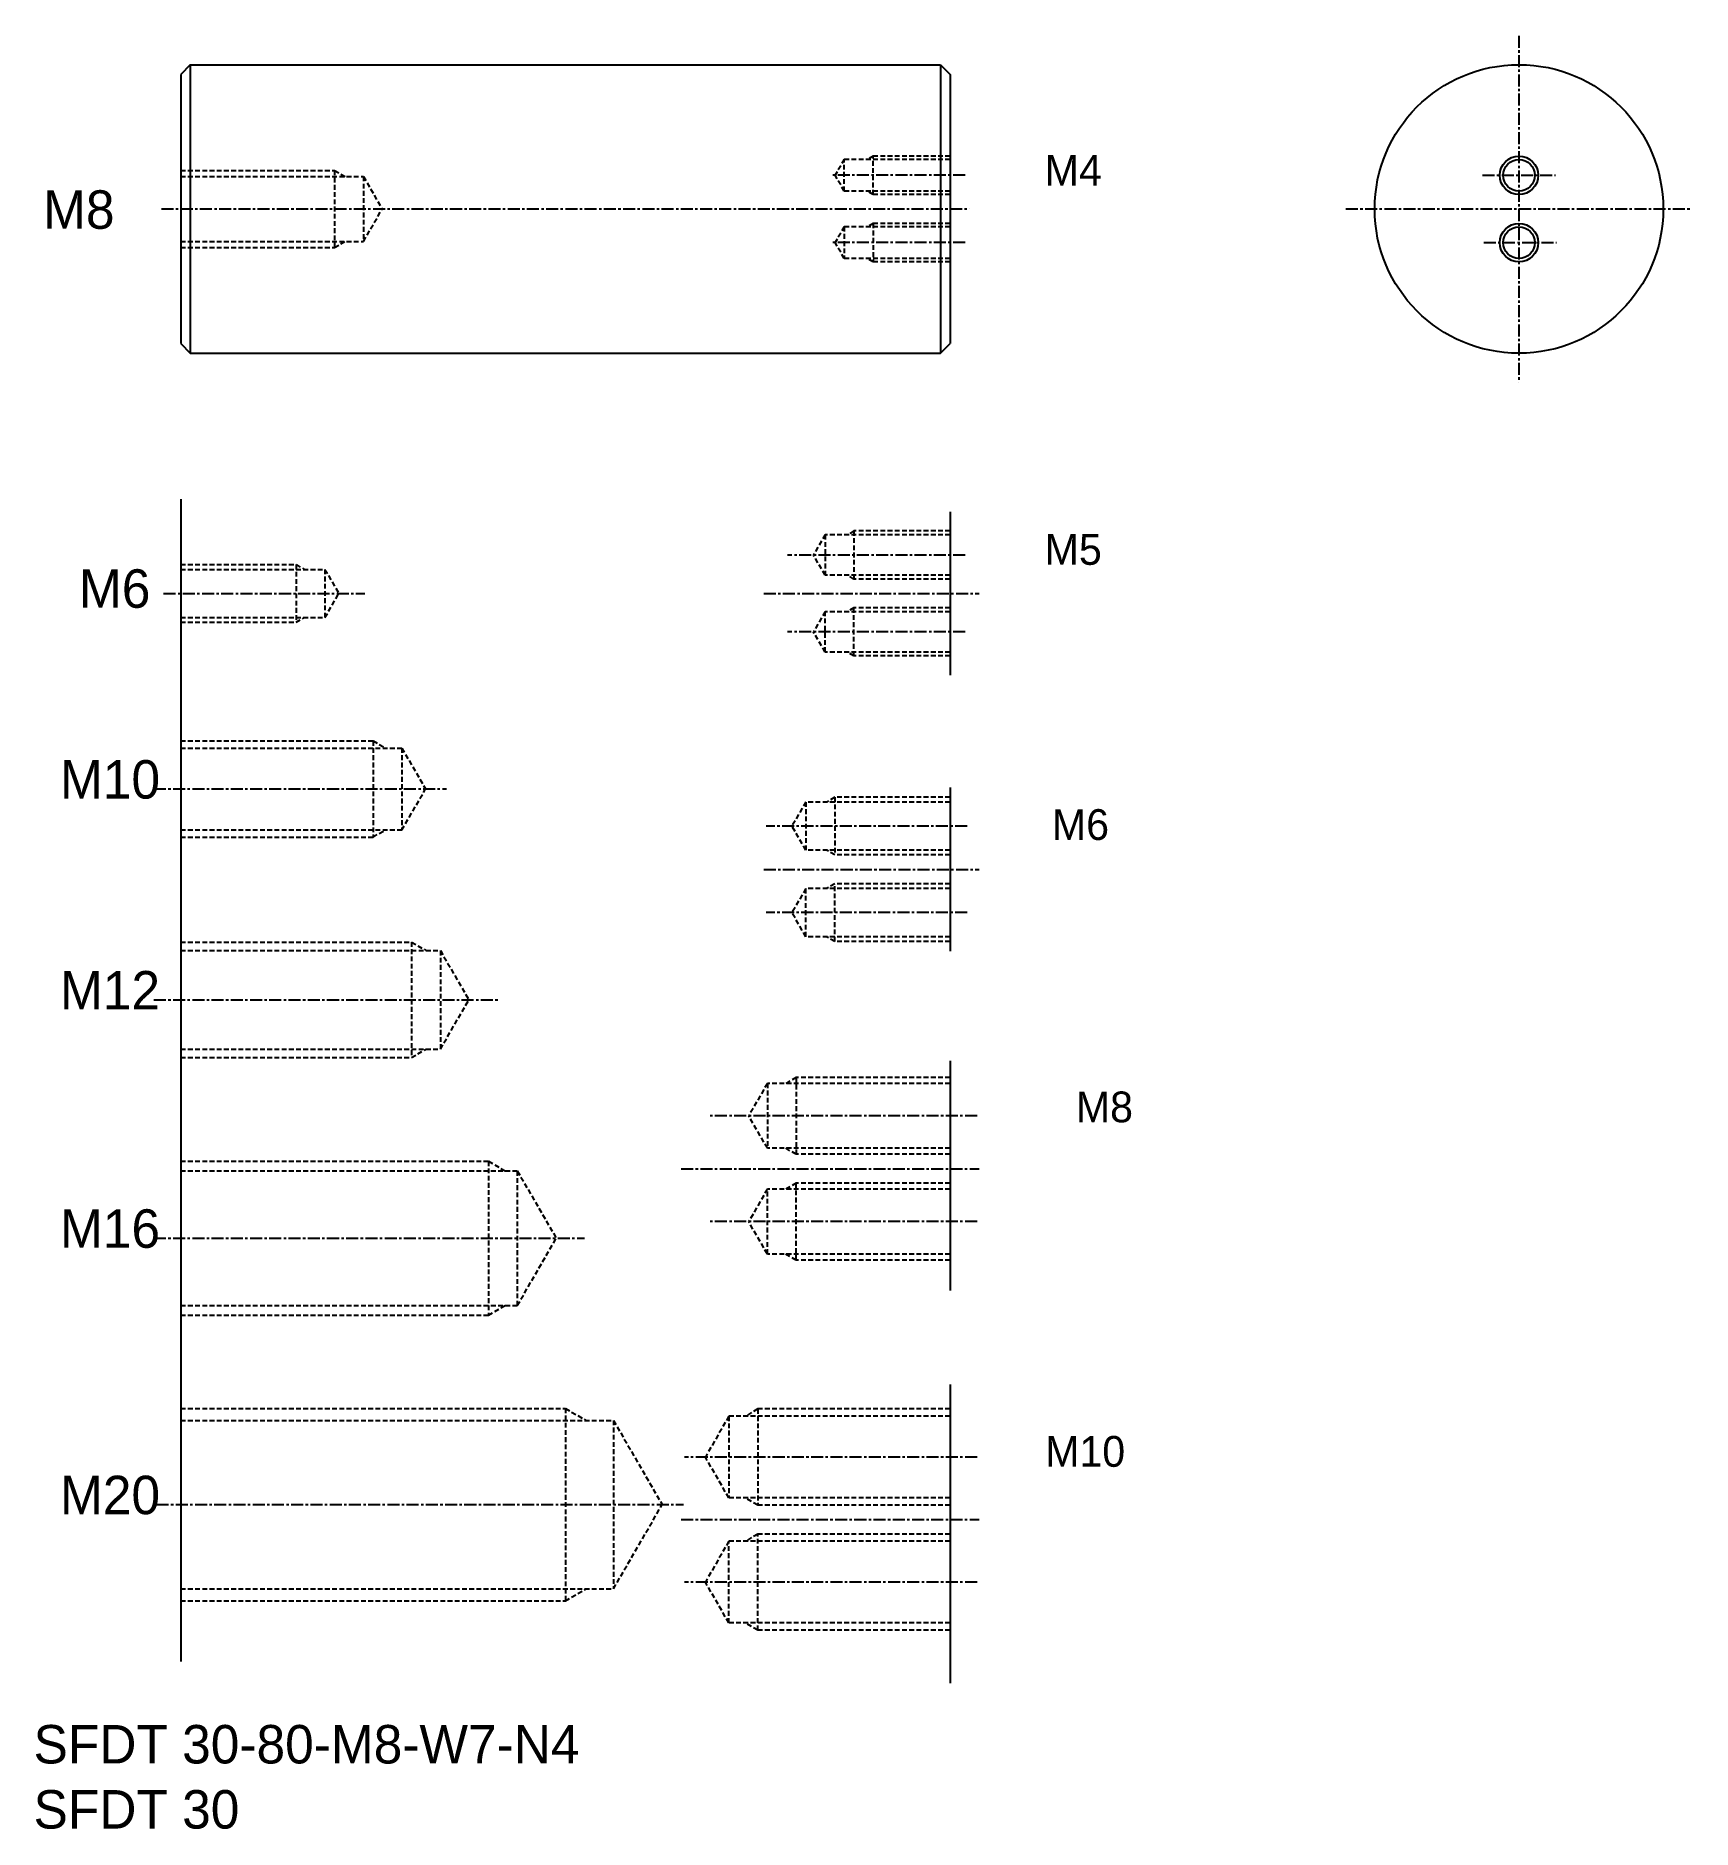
# Model space of a CAD drawing. Extents: x 69 to 241, y 78 to 264.
import ezdxf

# ---------------------------------------------------------------- set-up
doc = ezdxf.new("R2010")
doc.units = 0
doc.linetypes.add('CENTER', pattern=[2, 1.25, -0.25, 0.25, -0.25])
doc.linetypes.add('DASHED', pattern=[0.75, 0.5, -0.25])
doc.layers.get('0').update_dxf_attribs({"linetype": 'CONTINUOUS'})
doc.layers.add('CENTER', color=1, linetype='CENTER')

# ---------------------------------------------------------------- blocks, each defined once
blk = doc.blocks.new('A$C7AFF53D8')
at = {"color": 3, "linetype": 'CONTINUOUS'}
for centre in [(0, 3.5), (0, -3.5)]:
    blk.add_circle(centre, 2, dxfattribs=at)
at = {"color": 7, "linetype": 'CONTINUOUS'}
for centre in [(0, 3.5), (0, -3.5)]:
    blk.add_circle(centre, 1.65, dxfattribs=at)
at = {"layer": 'CENTER', "color": 1, "linetype": 'CENTER'}
for p, q in [((-3.79, 3.5), (3.79, 3.5)), ((-3.67, -3.5), (3.91, -3.5))]:
    blk.add_line(p, q, dxfattribs=at)

msp = doc.modelspace()

# ---------------------------------------------------------------- linework, layer by layer
at = {"color": 7, "linetype": 'CONTINUOUS'}
for p, q in [((84.96, 261.42), (83.96, 260.42)), ((84.96, 261.42), (162.96, 261.42)), ((84.96, 261.42), (84.96, 231.42)), ((162.96, 261.42), (162.96, 231.42)), ((162.96, 261.42), (163.96, 260.42)), ((83.96, 260.42), (83.96, 232.42)), ((163.96, 260.42), (163.96, 232.42)), ((162.96, 255.17), (162.96, 255.17)), ((162.96, 252.67), (162.96, 252.67)), ((83.96, 232.42), (84.96, 231.42)), ((84.96, 231.42), (162.96, 231.42)), ((162.96, 231.42), (163.96, 232.42)), ((83.96, 216.26), (83.96, 95.38)), ((163.96, 214.94), (163.96, 197.94)), ((163.96, 186.25), (163.96, 169.25)), ((163.96, 157.84), (163.96, 133.95)), ((163.96, 124.17), (163.96, 93.14))]:
    msp.add_line(p, q, dxfattribs=at)
at = {"color": 3, "linetype": 'DASHED'}
for p, q in [((155.96, 251.92), (155.36, 251.57)), ((163.96, 251.92), (155.96, 251.92)), ((155.96, 247.92), (155.96, 251.92)), ((83.96, 250.42), (99.96, 250.42)), ((99.96, 250.42), (99.96, 242.42)), ((99.96, 250.42), (101.05, 249.8)), ((152.96, 251.57), (152.01, 249.92)), ((152.96, 248.27), (152.01, 249.92)), ((163.96, 251.57), (152.96, 251.57)), ((152.96, 248.27), (152.96, 251.57)), ((83.96, 249.8), (102.96, 249.8)), ((102.96, 249.8), (104.91, 246.42)), ((102.96, 249.8), (102.96, 243.05)), ((163.96, 248.27), (152.96, 248.27)), ((155.96, 247.92), (155.36, 248.27)), ((102.96, 243.05), (104.91, 246.42)), ((163.96, 247.92), (155.96, 247.92)), ((152.96, 244.57), (152.01, 242.92)), ((152.96, 244.57), (152.96, 241.27)), ((163.96, 244.57), (152.96, 244.57)), ((155.96, 244.92), (155.36, 244.57)), ((155.96, 244.92), (155.96, 240.92)), ((163.96, 244.92), (155.96, 244.92)), ((83.96, 243.05), (102.96, 243.05)), ((83.96, 242.42), (99.96, 242.42)), ((99.96, 242.42), (101.05, 243.05)), ((152.96, 241.27), (152.01, 242.92)), ((163.96, 241.27), (152.96, 241.27)), ((155.96, 240.92), (155.36, 241.27)), ((163.96, 240.92), (155.96, 240.92)), ((153.96, 212.94), (153.36, 212.59)), ((163.96, 212.94), (153.96, 212.94)), ((153.96, 212.94), (153.96, 207.94)), ((150.96, 212.54), (149.75, 210.44)), ((163.96, 212.54), (150.96, 212.54)), ((150.96, 212.54), (150.96, 208.34)), ((83.96, 209.44), (95.96, 209.44)), ((83.96, 208.94), (98.96, 208.94)), ((95.96, 209.44), (95.96, 203.44)), ((95.96, 209.44), (96.83, 208.94)), ((98.96, 208.94), (98.96, 203.94)), ((98.96, 208.94), (100.41, 206.44)), ((150.96, 208.34), (149.75, 210.44)), ((163.96, 208.34), (150.96, 208.34)), ((153.96, 207.94), (153.36, 208.29)), ((163.96, 207.94), (153.96, 207.94)), ((98.96, 203.94), (100.41, 206.44)), ((83.96, 203.94), (98.96, 203.94)), ((83.96, 203.44), (95.96, 203.44)), ((95.96, 203.44), (96.83, 203.94)), ((150.96, 204.54), (149.75, 202.44)), ((150.96, 200.34), (150.96, 204.54)), ((163.96, 204.54), (150.96, 204.54)), ((153.96, 204.94), (153.36, 204.59)), ((153.96, 199.94), (153.96, 204.94)), ((163.96, 204.94), (153.96, 204.94)), ((150.96, 200.34), (149.75, 202.44)), ((163.96, 200.34), (150.96, 200.34)), ((153.96, 199.94), (153.36, 200.29)), ((163.96, 199.94), (153.96, 199.94)), ((83.96, 191.11), (103.96, 191.11)), ((83.96, 190.36), (106.96, 190.36)), ((103.96, 191.11), (103.96, 181.11)), ((103.96, 191.11), (105.26, 190.36)), ((106.96, 190.36), (106.96, 181.86)), ((106.96, 190.36), (109.42, 186.11)), ((106.96, 181.86), (109.42, 186.11)), ((148.96, 184.75), (147.52, 182.25)), ((148.96, 184.75), (148.96, 179.75)), ((163.96, 184.75), (148.96, 184.75)), ((151.96, 185.25), (151.1, 184.75)), ((151.96, 185.25), (151.96, 179.25)), ((163.96, 185.25), (151.96, 185.25)), ((83.96, 181.86), (106.96, 181.86)), ((83.96, 181.11), (103.96, 181.11)), ((103.96, 181.11), (105.26, 181.86)), ((148.96, 179.75), (147.52, 182.25)), ((163.96, 179.75), (148.96, 179.75)), ((151.96, 179.25), (151.1, 179.75)), ((163.96, 179.25), (151.96, 179.25)), ((148.96, 175.75), (147.52, 173.25)), ((163.96, 175.75), (148.96, 175.75)), ((148.96, 170.75), (148.96, 175.75)), ((151.96, 176.25), (151.1, 175.75)), ((163.96, 176.25), (151.96, 176.25)), ((151.96, 170.25), (151.96, 176.25)), ((148.96, 170.75), (147.52, 173.25)), ((83.96, 170.19), (107.96, 170.19)), ((107.96, 170.19), (107.96, 158.19)), ((107.96, 170.19), (109.48, 169.31)), ((163.96, 170.75), (148.96, 170.75)), ((151.96, 170.25), (151.1, 170.75)), ((163.96, 170.25), (151.96, 170.25)), ((83.96, 169.31), (110.96, 169.31)), ((110.96, 169.31), (110.96, 159.06)), ((110.96, 169.31), (113.92, 164.19)), ((110.96, 159.06), (113.92, 164.19)), ((83.96, 159.06), (110.96, 159.06)), ((107.96, 158.19), (109.48, 159.06)), ((83.96, 158.19), (107.96, 158.19)), ((144.96, 155.5), (143.02, 152.12)), ((144.96, 155.5), (144.96, 148.75)), ((163.96, 155.5), (144.96, 155.5)), ((147.96, 156.12), (146.88, 155.5)), ((147.96, 156.12), (147.96, 148.12)), ((163.96, 156.12), (147.96, 156.12)), ((144.96, 148.75), (143.02, 152.12)), ((83.96, 147.4), (115.96, 147.4)), ((115.96, 147.4), (117.7, 146.4)), ((115.96, 147.4), (115.96, 131.4)), ((163.96, 148.75), (144.96, 148.75)), ((147.96, 148.12), (146.88, 148.75)), ((163.96, 148.12), (147.96, 148.12)), ((83.96, 146.4), (118.96, 146.4)), ((118.96, 146.4), (118.96, 132.4)), ((118.96, 146.4), (123.01, 139.4)), ((144.96, 144.5), (143.02, 141.12)), ((163.96, 144.5), (144.96, 144.5)), ((144.96, 137.75), (144.96, 144.5)), ((147.96, 145.12), (146.88, 144.5)), ((163.96, 145.12), (147.96, 145.12)), ((147.96, 137.12), (147.96, 145.12)), ((144.96, 137.75), (143.02, 141.12)), ((118.96, 132.4), (123.01, 139.4)), ((163.96, 137.75), (144.96, 137.75)), ((147.96, 137.12), (146.88, 137.75)), ((163.96, 137.12), (147.96, 137.12)), ((83.96, 132.4), (118.96, 132.4)), ((115.96, 131.4), (117.7, 132.4)), ((83.96, 131.4), (115.96, 131.4)), ((83.96, 121.7), (123.96, 121.7)), ((123.96, 121.7), (126.13, 120.45)), ((123.96, 121.7), (123.96, 101.7)), ((143.96, 121.64), (142.67, 120.89)), ((143.96, 121.64), (143.96, 111.64)), ((163.96, 121.64), (143.96, 121.64)), ((83.96, 120.45), (128.96, 120.45)), ((128.96, 120.45), (134.02, 111.7)), ((128.96, 120.45), (128.96, 102.95)), ((140.96, 120.89), (138.51, 116.64)), ((140.96, 120.89), (140.96, 112.39)), ((163.96, 120.89), (140.96, 120.89)), ((140.96, 112.39), (138.51, 116.64)), ((163.96, 112.39), (140.96, 112.39)), ((143.96, 111.64), (142.67, 112.39)), ((128.96, 102.95), (134.02, 111.7)), ((163.96, 111.64), (143.96, 111.64)), ((143.96, 108.64), (142.67, 107.89)), ((163.96, 108.64), (143.96, 108.64)), ((143.96, 98.64), (143.96, 108.64)), ((140.96, 107.89), (138.51, 103.64)), ((163.96, 107.89), (140.96, 107.89)), ((140.96, 99.39), (140.96, 107.89)), ((83.96, 102.95), (128.96, 102.95)), ((123.96, 101.7), (126.13, 102.95)), ((140.96, 99.39), (138.51, 103.64)), ((83.96, 101.7), (123.96, 101.7)), ((163.96, 99.39), (140.96, 99.39)), ((143.96, 98.64), (142.67, 99.39)), ((163.96, 98.64), (143.96, 98.64))]:
    msp.add_line(p, q, dxfattribs=at)
for p, q in [((163.96, 253.42), (163.96, 253.42)), ((163.96, 253.42), (163.96, 253.42)), ((162.96, 246.42), (162.96, 246.42)), ((162.96, 246.42), (162.96, 246.42)), ((163.96, 246.42), (163.96, 246.42))]:
    msp.add_line(p, q)
at = {"color": 7, "linetype": 'CONTINUOUS'}
msp.add_circle((223.11, 246.42), 15, dxfattribs=at)
at = {"layer": 'CENTER', "color": 1, "linetype": 'CENTER'}
for p, q in [((223.11, 264.42), (223.11, 228.42)), ((165.52, 249.92), (151.57, 249.92)), ((81.96, 246.42), (165.96, 246.42)), ((205.11, 246.42), (241.11, 246.42)), ((165.52, 242.92), (151.57, 242.92)), ((165.52, 210.44), (147.07, 210.44)), ((82.18, 206.44), (103.11, 206.44)), ((144.58, 206.44), (166.97, 206.44)), ((165.52, 202.44), (147.07, 202.44)), ((81.17, 186.11), (111.58, 186.11)), ((165.74, 182.25), (144.82, 182.25)), ((144.58, 177.75), (166.97, 177.75)), ((165.74, 173.25), (144.82, 173.25)), ((81.17, 164.19), (116.92, 164.19)), ((166.76, 152.12), (138.85, 152.12)), ((136, 146.62), (166.97, 146.62)), ((166.76, 141.12), (138.85, 141.12)), ((81.17, 139.4), (125.96, 139.4)), ((166.76, 116.64), (136.34, 116.64)), ((81.45, 111.7), (136.24, 111.7)), ((136, 110.14), (166.97, 110.14)), ((166.76, 103.64), (136.34, 103.64))]:
    msp.add_line(p, q, dxfattribs=at)

# ---------------------------------------------------------------- block references
at = {"color": 7, "linetype": 'CONTINUOUS'}
msp.add_blockref('A$C7AFF53D8', (223.11, 246.42), dxfattribs=at)

# ---------------------------------------------------------------- texts
for s, height, p in [('M4', 3.2, (173.79, 248.84)), ('M8', 4, (69.65, 244.36)), ('M5', 3.2, (173.79, 209.42)), ('M6', 4, (73.38, 204.95)), ('M10', 4, (71.41, 185.11)), ('M6', 3.2, (174.54, 180.81)), ('M12', 4, (71.41, 163.18)), ('M8', 3.2, (177.03, 151.45)), ('M16', 4, (71.41, 138.4)), ('M10', 3.2, (173.84, 115.63)), ('M20', 4, (71.41, 110.7)), ('SFDT 30-80-M8-W7-N4', 4, (68.66, 84.78)), ('SFDT 30', 4, (68.66, 78.01))]:
    msp.add_text(s, height=height, dxfattribs=at).set_placement(p)

doc.saveas('drawing.dxf')
